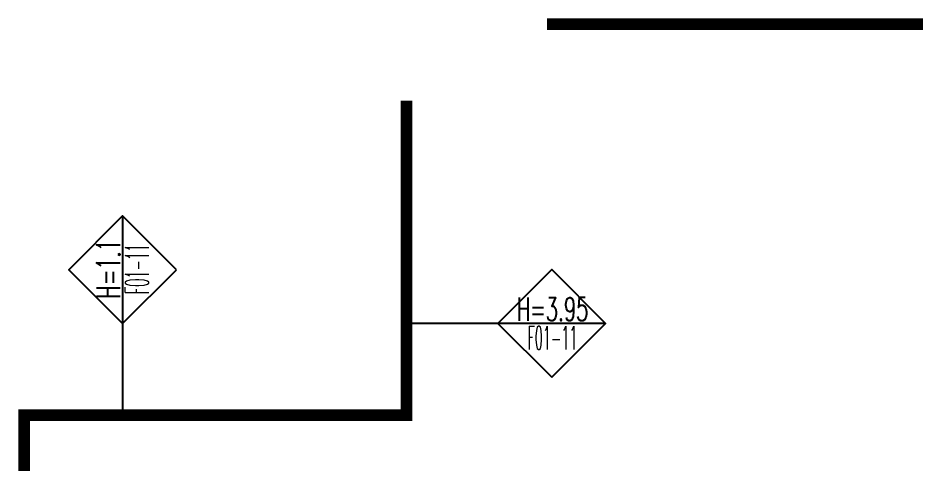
# Model space of a CAD drawing. Header units: millimetres. Extents: x -50 to 244125, y 1275 to 158150.
# Drawn here: x 60925 to 68675, y 46575 to 50475 of the extents above; entities that cross this region are included whole.
import ezdxf
from ezdxf.enums import TextEntityAlignment as Align

# ---------------------------------------------------------------- set-up
doc = ezdxf.new("R2010")
doc.units = ezdxf.units.MM
doc.header["$LTSCALE"] = 20
doc.layers.add('0-A-标注', color=53, linetype='Continuous')
doc.layers.add('K-CEIL-DIV-Ceiling to Roof', color=210, linetype='Continuous')
doc.styles.add('Romans', font='romans.shx', dxfattribs={"width": 0.8, "bigfont": 'gbhzfs.shx'})

# ---------------------------------------------------------------- blocks, each defined once
blk = doc.blocks.new('2AHC-3.1')
for points in [[(0, 458.2), (-458.2, 0), (0, -458.2), (458.2, 0), (0, 458.2)], [(-458.2, 0), (458.2, 0)], [(458.2, 0), (1235.7, 0)]]:
    blk.add_lwpolyline(points)
at = {"ltscale": 0.7, "style": 'Romans', "width": 0.6}
for tag, p in [('2AHC', (-6.8, 123.2)), ('H3.1', (-6.8, -121.1))]:
    blk.add_attdef(tag, text='', height=200, dxfattribs=at).set_placement(p, align=Align.MIDDLE)

msp = doc.modelspace()

# ---------------------------------------------------------------- linework, layer by layer
at = {"layer": 'K-CEIL-DIV-Ceiling to Roof', "const_width": 100}
msp.add_lwpolyline([(65425, 50425), (68625, 50425)], dxfattribs=at)
at = {"layer": 'K-CEIL-DIV-Ceiling to Roof', "ltscale": 20, "const_width": 100}
msp.add_lwpolyline([(64230, 49775), (64230, 47100), (60975, 47100), (60975, 46625)], dxfattribs=at)

# ---------------------------------------------------------------- block references
at = {"layer": '0-A-标注'}
ref = msp.add_blockref('2AHC-3.1', (61813, 48335.7), dxfattribs=dict(at, rotation=270))
ref.add_attrib('H3.1', 'H=1.1', dxfattribs={"layer": '0', "ltscale": 0.7, "height": 200, "rotation": 90, "style": 'Romans', "width": 0.6}).set_placement((61691.9, 48342.5), align=Align.MIDDLE)
ref.add_attrib('2AHC', 'F01-11', dxfattribs={"layer": '0', "ltscale": 0.7, "height": 200, "rotation": 90, "style": 'Romans', "width": 0.4}).set_placement((61936.2, 48342.5), align=Align.MIDDLE)
ref = msp.add_blockref('2AHC-3.1', (65465.7, 47880), dxfattribs=dict(at, rotation=180))
ref.add_attrib('H3.1', 'H=3.95', dxfattribs={"layer": '0', "ltscale": 0.7, "height": 200, "style": 'Romans', "width": 0.6}).set_placement((65472.5, 48001.1), align=Align.MIDDLE)
ref.add_attrib('2AHC', 'F01-11', dxfattribs={"layer": '0', "ltscale": 0.7, "height": 200, "style": 'Romans', "width": 0.4}).set_placement((65472.5, 47756.8), align=Align.MIDDLE)

doc.saveas('drawing.dxf')
